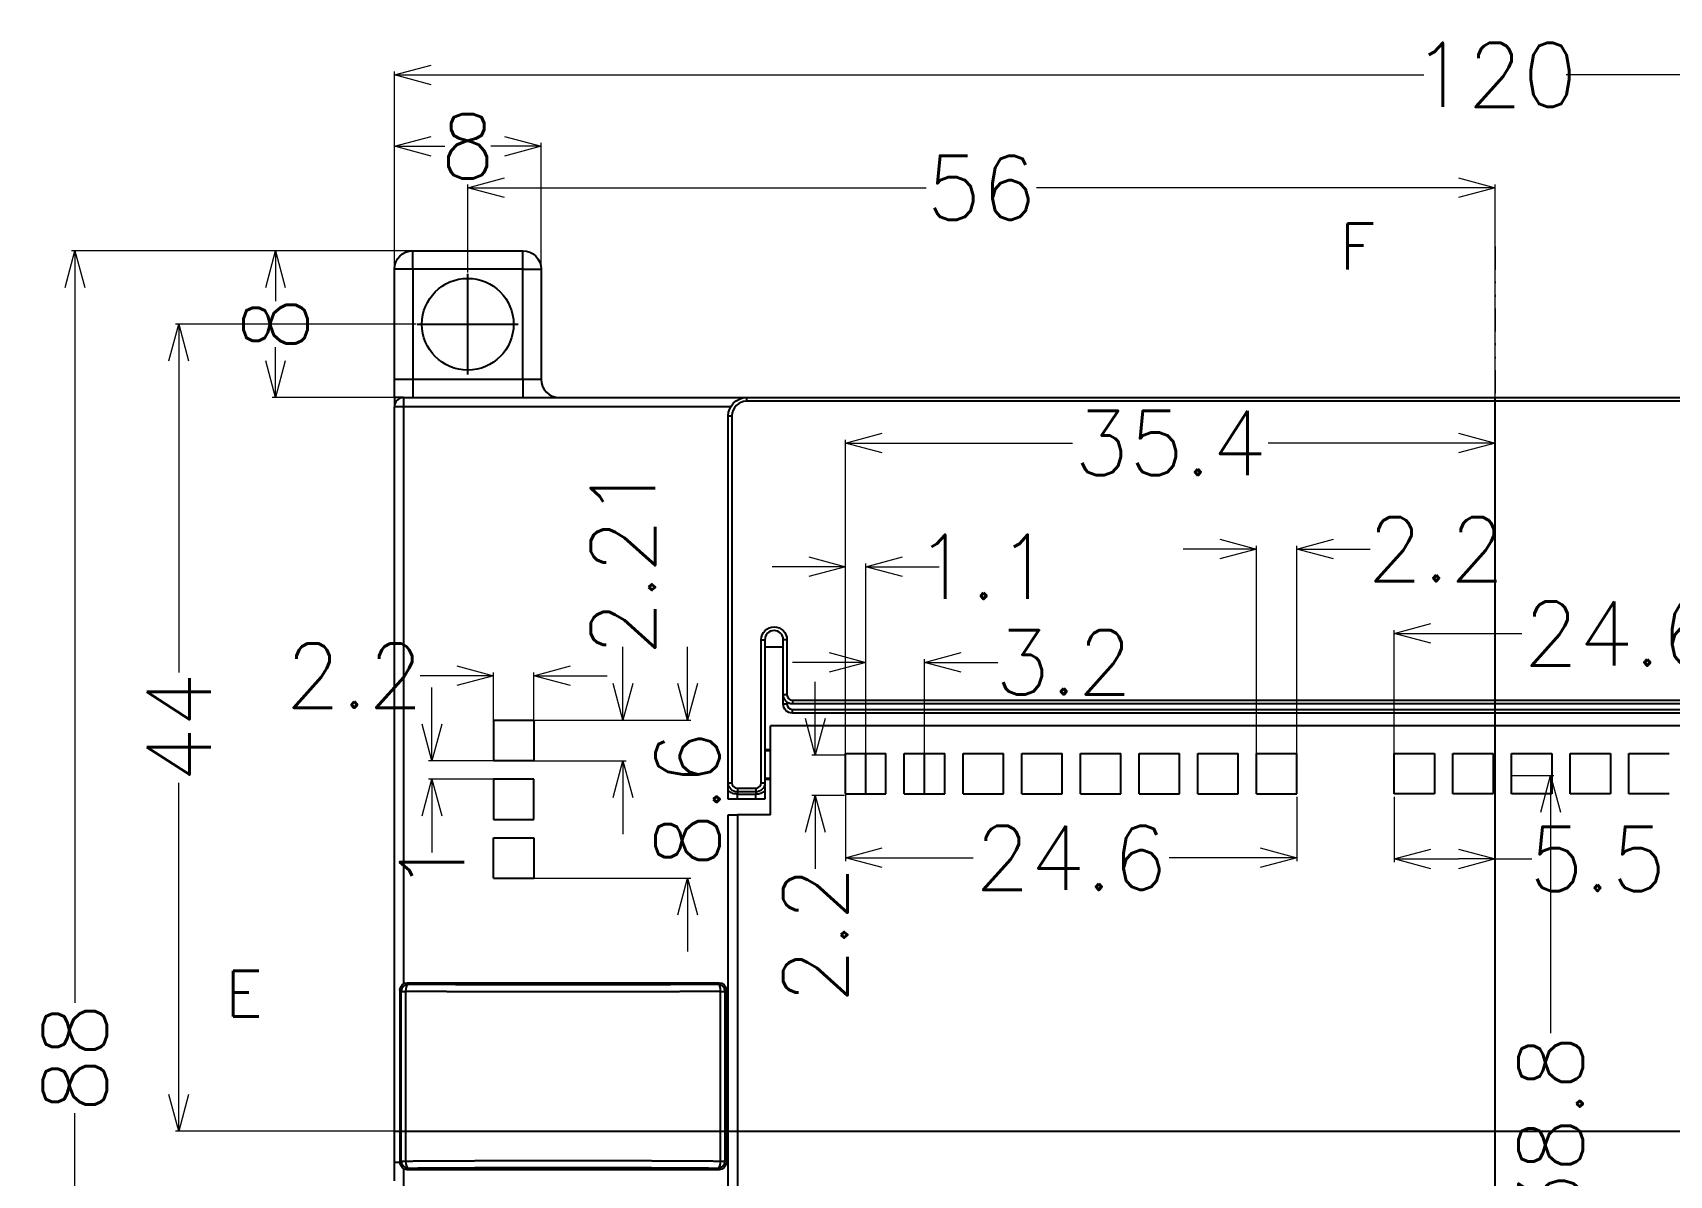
# Model space of a CAD drawing. Header units: millimetres. Extents: x 962 to 1853, y 401 to 821.
# Drawn here: x 1380.4 to 1469.6, y 641.4 to 703.7 of the extents above; entities that cross this region are included whole.
import ezdxf
from ezdxf.enums import TextEntityAlignment as Align
from ezdxf.lldxf.tags import DXFTag

# ---------------------------------------------------------------- set-up
doc = ezdxf.new("R2010")
doc.units = ezdxf.units.MM
doc.linetypes.add('DIVIDE', pattern=[31.75, 12.7, -6.35, 0, -6.35, 0, -6.35])
for name, color, linetype, true_color in [('4', 7, 'Continuous', 0xffffff), ('5', 7, 'Continuous', 0xffffff), ('8', 7, 'Continuous', 0xffffff), ('9', 7, 'Continuous', 0xffffff)]:
    doc.layers.add(name, color=color, linetype=linetype, true_color=true_color)
doc.layers.add('hatch', color=56, linetype='Continuous', lineweight=9)
doc.styles.get("Standard").update_dxf_attribs({"font": 'txt', "bigfont": 'gbcbig.shx'})
tags = doc.linetypes.add('CENTER', pattern=[2, 1.25, -0.25, 0.25, -0.25]).pattern_tags.tags
tags[10:11] = [DXFTag(74, 4), DXFTag(75, 0), DXFTag(340, '0'), DXFTag(46, 0.0), DXFTag(50, 0.0), DXFTag(44, 0.0), DXFTag(45, 0.0)]
tags[8:9] = [DXFTag(74, 4), DXFTag(75, 0), DXFTag(340, '0'), DXFTag(46, 0.0), DXFTag(50, 0.0), DXFTag(44, 0.0), DXFTag(45, 0.0)]
tags[6:7] = [DXFTag(74, 4), DXFTag(75, 0), DXFTag(340, '0'), DXFTag(46, 0.0), DXFTag(50, 0.0), DXFTag(44, 0.0), DXFTag(45, 0.0)]
tags[4:5] = [DXFTag(74, 4), DXFTag(75, 0), DXFTag(340, '0'), DXFTag(46, 0.0), DXFTag(50, 0.0), DXFTag(44, 0.0), DXFTag(45, 0.0)]
doc.dimstyles.get("Standard").update_dxf_attribs({"dimtxt": 3.5, "dimasz": 2, "dimexe": 0.18, "dimexo": 0.0625, "dimgap": 0.09, "dimtad": 0, "dimdsep": 46, "dimtxsty": 'Standard', "dimblk": 'OPEN30', "dimcen": 0.09, "dimclrd": 3, "dimclre": 3, "dimclrt": 6, "dimazin": 2, "dimtfac": 1, "dimtofl": 0, "dimtmove": 0, "dimatfit": 3, "dimldrblk": 'OPEN30', "dimfxl": 1, "dimtolj": 1, "dimtzin": 0, "dimlwd": 0, "dimlwe": 0, "dimarcsym": 0})

# ---------------------------------------------------------------- blocks, each defined once
blk = doc.blocks.new('_Open30')
at = {"color": 0, "linetype": 'ByBlock', "lineweight": -2}
for p, q in [((-1, 0.268), (0, 0)), ((0, 0), (-1, -0.268)), ((0, 0), (-1, 0))]:
    blk.add_line(p, q, dxfattribs=at)
blk = doc.blocks.new('*D86')
at = {"color": 3, "lineweight": 0}
for p, q in [((1400.136, 687.828), (1400.136, 701.541)), ((1402.136, 701.361), (1456.254, 701.361)), ((1518.136, 701.361), (1464.017, 701.361)), ((1520.136, 681.964), (1520.136, 701.541))]:
    blk.add_line(p, q, dxfattribs=at)
at = {"layer": 'Defpoints', "color": 0}
for p in [(1520.136, 701.361), (1400.136, 687.765), (1520.136, 681.901)]:
    blk.add_point(p, dxfattribs=at)
at = {"color": 3, "lineweight": 0, "xscale": 2, "yscale": 2, "zscale": 2, "rotation": 180}
blk.add_blockref('_Open30', (1400.136, 701.361), dxfattribs=at)
at = {"color": 3, "lineweight": 0, "xscale": 2, "yscale": 2, "zscale": 2}
blk.add_blockref('_Open30', (1520.136, 701.361), dxfattribs=at)
at = {"color": 6, "insert": (1460.136, 701.361), "char_height": 3.5, "attachment_point": 5}
blk.add_mtext('\\A1;120', dxfattribs=at)
blk = doc.blocks.new('*D87')
at = {"color": 3, "lineweight": 0}
for p, q in [((1400.136, 695.675), (1400.136, 697.649)), ((1408.136, 689.252), (1408.136, 697.649)), ((1402.136, 697.469), (1402.879, 697.469)), ((1406.136, 697.469), (1405.392, 697.469))]:
    blk.add_line(p, q, dxfattribs=at)
at = {"layer": 'Defpoints', "color": 0}
for p in [(1400.136, 697.469), (1400.136, 695.612), (1408.136, 689.19)]:
    blk.add_point(p, dxfattribs=at)
at = {"color": 3, "lineweight": 0, "xscale": 2, "yscale": 2, "zscale": 2, "rotation": 180}
blk.add_blockref('_Open30', (1400.136, 697.469), dxfattribs=at)
at = {"color": 3, "lineweight": 0, "xscale": 2, "yscale": 2, "zscale": 2}
blk.add_blockref('_Open30', (1408.136, 697.469), dxfattribs=at)
at = {"color": 6, "insert": (1404.136, 697.469), "char_height": 3.5, "attachment_point": 5}
blk.add_mtext('\\A1;8', dxfattribs=at)
blk = doc.blocks.new('*D88')
at = {"color": 3, "lineweight": 0}
for p, q in [((1402.302, 691.765), (1382.54, 691.765)), ((1382.72, 689.765), (1382.72, 650.772)), ((1382.72, 605.765), (1382.72, 644.759)), ((1402.302, 603.765), (1382.54, 603.765))]:
    blk.add_line(p, q, dxfattribs=at)
at = {"layer": 'Defpoints', "color": 0}
for p in [(1402.365, 691.765), (1382.72, 603.765), (1402.365, 603.765)]:
    blk.add_point(p, dxfattribs=at)
at = {"color": 3, "lineweight": 0, "xscale": 2, "yscale": 2, "zscale": 2}
for p, rotation in [((1382.72, 691.765), 90), ((1382.72, 603.765), 270)]:
    blk.add_blockref('_Open30', p, dxfattribs=dict(at, rotation=rotation))
at = {"color": 6, "insert": (1382.72, 647.765), "char_height": 3.5, "attachment_point": 5, "rotation": 90}
blk.add_mtext('\\A1;88', dxfattribs=at)
blk = doc.blocks.new('*D89')
at = {"color": 3, "lineweight": 0}
for p, q in [((1394.255, 691.765), (1393.477, 691.765)), ((1393.657, 689.765), (1393.657, 689.022)), ((1393.657, 685.765), (1393.657, 686.509)), ((1401.531, 683.765), (1393.477, 683.765))]:
    blk.add_line(p, q, dxfattribs=at)
at = {"layer": 'Defpoints', "color": 0}
for p in [(1394.318, 691.765), (1393.657, 683.765), (1401.594, 683.765)]:
    blk.add_point(p, dxfattribs=at)
at = {"color": 3, "lineweight": 0, "xscale": 2, "yscale": 2, "zscale": 2}
for p, rotation in [((1393.657, 691.765), 90), ((1393.657, 683.765), 270)]:
    blk.add_blockref('_Open30', p, dxfattribs=dict(at, rotation=rotation))
at = {"color": 6, "insert": (1393.657, 687.765), "char_height": 3.5, "attachment_point": 5, "rotation": 90}
blk.add_mtext('\\A1;8', dxfattribs=at)
blk = doc.blocks.new('*D90')
at = {"color": 3, "lineweight": 0}
for p, q in [((1404.136, 690.578), (1404.136, 695.383)), ((1406.136, 695.203), (1429.129, 695.203)), ((1458.136, 695.203), (1435.142, 695.203)), ((1460.136, 681.372), (1460.136, 695.383))]:
    blk.add_line(p, q, dxfattribs=at)
at = {"layer": 'Defpoints', "color": 0}
for p in [(1460.136, 695.203), (1404.136, 690.515), (1460.136, 681.31)]:
    blk.add_point(p, dxfattribs=at)
at = {"color": 3, "lineweight": 0, "xscale": 2, "yscale": 2, "zscale": 2, "rotation": 180}
blk.add_blockref('_Open30', (1404.136, 695.203), dxfattribs=at)
at = {"color": 3, "lineweight": 0, "xscale": 2, "yscale": 2, "zscale": 2}
blk.add_blockref('_Open30', (1460.136, 695.203), dxfattribs=at)
at = {"color": 6, "insert": (1432.136, 695.203), "char_height": 3.5, "attachment_point": 5}
blk.add_mtext('\\A1;56', dxfattribs=at)
blk = doc.blocks.new('*D91')
at = {"color": 3, "lineweight": 0}
for p, q in [((1401.323, 687.765), (1388.205, 687.765)), ((1388.385, 685.765), (1388.385, 668.772)), ((1388.385, 645.765), (1388.385, 662.759)), ((1401.934, 643.765), (1388.205, 643.765))]:
    blk.add_line(p, q, dxfattribs=at)
at = {"layer": 'Defpoints', "color": 0}
for p in [(1401.386, 687.765), (1388.385, 643.765), (1401.996, 643.765)]:
    blk.add_point(p, dxfattribs=at)
at = {"color": 3, "lineweight": 0, "xscale": 2, "yscale": 2, "zscale": 2}
for p, rotation in [((1388.385, 687.765), 90), ((1388.385, 643.765), 270)]:
    blk.add_blockref('_Open30', p, dxfattribs=dict(at, rotation=rotation))
at = {"color": 6, "insert": (1388.385, 665.765), "char_height": 3.5, "attachment_point": 5, "rotation": 90}
blk.add_mtext('\\A1;44', dxfattribs=at)
blk = doc.blocks.new('*D127')
at = {"color": 3, "lineweight": 0}
for p, q in [((1423.081, 666.265), (1423.081, 668.265)), ((1424.673, 664.265), (1422.901, 664.265)), ((1424.673, 662.065), (1422.901, 662.065)), ((1423.081, 660.065), (1423.081, 658.065))]:
    blk.add_line(p, q, dxfattribs=at)
at = {"layer": 'Defpoints', "color": 0}
for p in [(1424.735, 664.265), (1423.081, 662.065), (1424.735, 662.065)]:
    blk.add_point(p, dxfattribs=at)
at = {"color": 3, "lineweight": 0, "xscale": 2, "yscale": 2, "zscale": 2}
for p, rotation in [((1423.081, 664.265), 270), ((1423.081, 662.065), 90)]:
    blk.add_blockref('_Open30', p, dxfattribs=dict(at, rotation=rotation))
at = {"color": 6, "insert": (1423.081, 654.475), "char_height": 3.5, "attachment_point": 5, "rotation": 90}
blk.add_mtext('\\A1;2.2', dxfattribs=at)
blk = doc.blocks.new('*D128')
at = {"color": 3, "lineweight": 0}
for p, q in [((1424.735, 663.599), (1424.735, 681.467)), ((1426.735, 681.287), (1437.096, 681.287)), ((1458.136, 681.287), (1447.776, 681.287)), ((1460.136, 672.89), (1460.136, 681.467))]:
    blk.add_line(p, q, dxfattribs=at)
at = {"layer": 'Defpoints', "color": 0}
for p in [(1460.136, 681.287), (1460.136, 672.827), (1424.735, 663.537)]:
    blk.add_point(p, dxfattribs=at)
at = {"color": 3, "lineweight": 0, "xscale": 2, "yscale": 2, "zscale": 2, "rotation": 180}
blk.add_blockref('_Open30', (1424.735, 681.287), dxfattribs=at)
at = {"color": 3, "lineweight": 0, "xscale": 2, "yscale": 2, "zscale": 2}
blk.add_blockref('_Open30', (1460.136, 681.287), dxfattribs=at)
at = {"color": 6, "insert": (1442.436, 681.287), "char_height": 3.5, "attachment_point": 5}
blk.add_mtext('\\A1;35.4', dxfattribs=at)
blk = doc.blocks.new('*D130')
at = {"color": 3, "lineweight": 0}
for p, q in [((1454.635, 664.327), (1454.635, 671.086)), ((1456.635, 670.906), (1461.594, 670.906)), ((1477.234, 670.906), (1472.274, 670.906)), ((1479.234, 663.639), (1479.234, 671.086))]:
    blk.add_line(p, q, dxfattribs=at)
at = {"layer": 'Defpoints', "color": 0}
for p in [(1479.234, 670.906), (1454.635, 664.265), (1479.234, 663.577)]:
    blk.add_point(p, dxfattribs=at)
at = {"color": 3, "lineweight": 0, "xscale": 2, "yscale": 2, "zscale": 2, "rotation": 180}
blk.add_blockref('_Open30', (1454.635, 670.906), dxfattribs=at)
at = {"color": 3, "lineweight": 0, "xscale": 2, "yscale": 2, "zscale": 2}
blk.add_blockref('_Open30', (1479.234, 670.906), dxfattribs=at)
at = {"color": 6, "insert": (1466.934, 670.906), "char_height": 3.5, "attachment_point": 5}
blk.add_mtext('\\A1;24.6', dxfattribs=at)
blk = doc.blocks.new('*D131')
at = {"color": 3, "lineweight": 0}
for p, q in [((1424.735, 663.102), (1424.735, 658.496)), ((1449.335, 662.002), (1449.335, 658.496)), ((1426.735, 658.676), (1431.695, 658.676)), ((1447.335, 658.676), (1442.375, 658.676))]:
    blk.add_line(p, q, dxfattribs=at)
at = {"layer": 'Defpoints', "color": 0}
for p in [(1424.735, 663.165), (1449.335, 662.065), (1424.735, 658.676)]:
    blk.add_point(p, dxfattribs=at)
at = {"color": 3, "lineweight": 0, "xscale": 2, "yscale": 2, "zscale": 2, "rotation": 180}
blk.add_blockref('_Open30', (1424.735, 658.676), dxfattribs=at)
at = {"color": 3, "lineweight": 0, "xscale": 2, "yscale": 2, "zscale": 2}
blk.add_blockref('_Open30', (1449.335, 658.676), dxfattribs=at)
at = {"color": 6, "insert": (1437.035, 658.676), "char_height": 3.5, "attachment_point": 5}
blk.add_mtext('\\A1;24.6', dxfattribs=at)
blk = doc.blocks.new('*D133')
at = {"color": 3, "lineweight": 0}
for p, q in [((1454.635, 662.002), (1454.635, 658.434)), ((1460.136, 660.443), (1460.136, 658.434)), ((1456.635, 658.614), (1458.136, 658.614)), ((1460.136, 658.614), (1462.136, 658.614))]:
    blk.add_line(p, q, dxfattribs=at)
at = {"layer": 'Defpoints', "color": 0}
for p in [(1454.635, 662.065), (1460.136, 660.506), (1460.136, 658.614)]:
    blk.add_point(p, dxfattribs=at)
at = {"color": 3, "lineweight": 0, "xscale": 2, "yscale": 2, "zscale": 2, "rotation": 180}
blk.add_blockref('_Open30', (1454.635, 658.614), dxfattribs=at)
at = {"color": 3, "lineweight": 0, "xscale": 2, "yscale": 2, "zscale": 2}
blk.add_blockref('_Open30', (1460.136, 658.614), dxfattribs=at)
at = {"color": 6, "insert": (1465.726, 658.614), "char_height": 3.5, "attachment_point": 5}
blk.add_mtext('\\A1;5.5', dxfattribs=at)
blk = doc.blocks.new('*D134')
at = {"color": 3, "lineweight": 0}
for p, q in [((1403.541, 668.604), (1401.541, 668.604)), ((1405.541, 666.128), (1405.541, 668.784)), ((1407.741, 666.232), (1407.741, 668.784)), ((1409.741, 668.604), (1411.741, 668.604))]:
    blk.add_line(p, q, dxfattribs=at)
at = {"layer": 'Defpoints', "color": 0}
for p in [(1405.541, 668.604), (1405.541, 666.066), (1407.741, 666.17)]:
    blk.add_point(p, dxfattribs=at)
at = {"color": 3, "lineweight": 0, "xscale": 2, "yscale": 2, "zscale": 2}
blk.add_blockref('_Open30', (1405.541, 668.604), dxfattribs=at)
at = {"color": 3, "lineweight": 0, "xscale": 2, "yscale": 2, "zscale": 2, "rotation": 180}
blk.add_blockref('_Open30', (1407.741, 668.604), dxfattribs=at)
at = {"color": 6, "insert": (1397.951, 668.604), "char_height": 3.5, "attachment_point": 5}
blk.add_mtext('\\A1;2.2', dxfattribs=at)
blk = doc.blocks.new('*D135')
at = {"color": 3, "lineweight": 0}
for p, q in [((1412.595, 668.17), (1412.595, 670.17)), ((1407.358, 666.17), (1412.775, 666.17)), ((1407.358, 663.965), (1412.775, 663.965)), ((1412.595, 661.965), (1412.595, 659.965))]:
    blk.add_line(p, q, dxfattribs=at)
at = {"layer": 'Defpoints', "color": 0}
for p in [(1407.296, 666.17), (1412.595, 666.17), (1407.296, 663.965)]:
    blk.add_point(p, dxfattribs=at)
at = {"color": 3, "lineweight": 0, "xscale": 2, "yscale": 2, "zscale": 2}
for p, rotation in [((1412.595, 666.17), 270), ((1412.595, 663.965), 90)]:
    blk.add_blockref('_Open30', p, dxfattribs=dict(at, rotation=rotation))
at = {"color": 6, "insert": (1412.595, 674.927), "char_height": 3.5, "attachment_point": 5, "rotation": 90}
blk.add_mtext('\\A1;2.21', dxfattribs=at)
blk = doc.blocks.new('*D136')
at = {"color": 3, "lineweight": 0}
for p, q in [((1416.119, 668.17), (1416.119, 670.17)), ((1411.147, 666.17), (1416.299, 666.17)), ((1407.703, 657.56), (1416.299, 657.56)), ((1416.119, 655.56), (1416.119, 653.56))]:
    blk.add_line(p, q, dxfattribs=at)
at = {"layer": 'Defpoints', "color": 0}
for p in [(1411.085, 666.17), (1407.641, 657.56), (1416.119, 657.56)]:
    blk.add_point(p, dxfattribs=at)
at = {"color": 3, "lineweight": 0, "xscale": 2, "yscale": 2, "zscale": 2}
for p, rotation in [((1416.119, 666.17), 270), ((1416.119, 657.56), 90)]:
    blk.add_blockref('_Open30', p, dxfattribs=dict(at, rotation=rotation))
at = {"color": 6, "insert": (1416.119, 661.865), "char_height": 3.5, "attachment_point": 5, "rotation": 90}
blk.add_mtext('\\A1;8.6', dxfattribs=at)
blk = doc.blocks.new('*D137')
at = {"color": 3, "lineweight": 0}
for p, q in [((1402.186, 665.965), (1402.186, 667.965)), ((1406.023, 663.965), (1402.006, 663.965)), ((1406.023, 662.965), (1402.006, 662.965)), ((1402.186, 660.965), (1402.186, 658.965))]:
    blk.add_line(p, q, dxfattribs=at)
at = {"layer": 'Defpoints', "color": 0}
for p in [(1406.086, 663.965), (1402.186, 662.965), (1406.086, 662.965)]:
    blk.add_point(p, dxfattribs=at)
at = {"color": 3, "lineweight": 0, "xscale": 2, "yscale": 2, "zscale": 2}
for p, rotation in [((1402.186, 663.965), 270), ((1402.186, 662.965), 90)]:
    blk.add_blockref('_Open30', p, dxfattribs=dict(at, rotation=rotation))
at = {"color": 6, "insert": (1402.186, 658.291), "char_height": 3.5, "attachment_point": 5, "rotation": 90}
blk.add_mtext('\\A1;1', dxfattribs=at)
blk = doc.blocks.new('*D157')
at = {"color": 3, "lineweight": 0}
for p, q in [((1423.835, 669.33), (1421.835, 669.33)), ((1425.835, 663.675), (1425.835, 669.51)), ((1429.035, 663.675), (1429.035, 669.51)), ((1431.035, 669.33), (1433.035, 669.33))]:
    blk.add_line(p, q, dxfattribs=at)
at = {"layer": 'Defpoints', "color": 0}
for p in [(1429.035, 669.33), (1425.835, 663.612), (1429.035, 663.612)]:
    blk.add_point(p, dxfattribs=at)
at = {"color": 3, "lineweight": 0, "xscale": 2, "yscale": 2, "zscale": 2}
blk.add_blockref('_Open30', (1425.835, 669.33), dxfattribs=at)
at = {"color": 3, "lineweight": 0, "xscale": 2, "yscale": 2, "zscale": 2, "rotation": 180}
blk.add_blockref('_Open30', (1429.035, 669.33), dxfattribs=at)
at = {"color": 6, "insert": (1436.625, 669.33), "char_height": 3.5, "attachment_point": 5}
blk.add_mtext('\\A1;3.2', dxfattribs=at)
blk = doc.blocks.new('*D158')
at = {"color": 3, "lineweight": 0}
for p, q in [((1422.735, 674.539), (1420.735, 674.539)), ((1424.735, 667.997), (1424.735, 674.719)), ((1425.835, 668.35), (1425.835, 674.719)), ((1427.835, 674.539), (1429.835, 674.539))]:
    blk.add_line(p, q, dxfattribs=at)
at = {"layer": 'Defpoints', "color": 0}
for p in [(1424.735, 674.539), (1425.835, 668.288), (1424.735, 667.935)]:
    blk.add_point(p, dxfattribs=at)
at = {"color": 3, "lineweight": 0, "xscale": 2, "yscale": 2, "zscale": 2}
blk.add_blockref('_Open30', (1424.735, 674.539), dxfattribs=at)
at = {"color": 3, "lineweight": 0, "xscale": 2, "yscale": 2, "zscale": 2, "rotation": 180}
blk.add_blockref('_Open30', (1425.835, 674.539), dxfattribs=at)
at = {"color": 6, "insert": (1432.259, 674.539), "char_height": 3.5, "attachment_point": 5}
blk.add_mtext('\\A1;1.1', dxfattribs=at)
blk = doc.blocks.new('*D159')
at = {"color": 3, "lineweight": 0}
for p, q in [((1445.135, 675.504), (1443.135, 675.504)), ((1447.135, 664.327), (1447.135, 675.684)), ((1449.335, 664.327), (1449.335, 675.684)), ((1451.335, 675.504), (1453.335, 675.504))]:
    blk.add_line(p, q, dxfattribs=at)
at = {"layer": 'Defpoints', "color": 0}
for p in [(1449.335, 675.504), (1447.135, 664.265), (1449.335, 664.265)]:
    blk.add_point(p, dxfattribs=at)
at = {"color": 3, "lineweight": 0, "xscale": 2, "yscale": 2, "zscale": 2}
blk.add_blockref('_Open30', (1447.135, 675.504), dxfattribs=at)
at = {"color": 3, "lineweight": 0, "xscale": 2, "yscale": 2, "zscale": 2, "rotation": 180}
blk.add_blockref('_Open30', (1449.335, 675.504), dxfattribs=at)
at = {"color": 6, "insert": (1456.925, 675.504), "char_height": 3.5, "attachment_point": 5}
blk.add_mtext('\\A1;2.2', dxfattribs=at)
blk = doc.blocks.new('*D160')
at = {"color": 3, "lineweight": 0}
for p, q in [((1461.097, 663.165), (1463.347, 663.165)), ((1463.167, 661.165), (1463.167, 649.105)), ((1463.167, 626.366), (1463.167, 638.425)), ((1464.172, 624.366), (1462.987, 624.366))]:
    blk.add_line(p, q, dxfattribs=at)
at = {"layer": 'Defpoints', "color": 0}
for p in [(1461.034, 663.165), (1463.167, 624.366), (1464.234, 624.366)]:
    blk.add_point(p, dxfattribs=at)
at = {"color": 3, "lineweight": 0, "xscale": 2, "yscale": 2, "zscale": 2}
for p, rotation in [((1463.167, 663.165), 90), ((1463.167, 624.366), 270)]:
    blk.add_blockref('_Open30', p, dxfattribs=dict(at, rotation=rotation))
at = {"color": 6, "insert": (1463.167, 643.765), "char_height": 3.5, "attachment_point": 5, "rotation": 90}
blk.add_mtext('\\A1;38.8', dxfattribs=at)

msp = doc.modelspace()

# ---------------------------------------------------------------- linework, layer by layer
at = {"layer": '4', "color": 251}
for p, q in [((1400.511, 651.39), (1400.436, 651.465)), ((1400.436, 651.465), (1400.436, 642.065)), ((1400.511, 642.141), (1400.511, 651.39)), ((1400.511, 651.39), (1400.749, 651.39)), ((1400.749, 651.39), (1400.749, 642.141)), ((1400.836, 651.865), (1417.836, 651.865)), ((1400.836, 651.865), (1400.911, 651.79)), ((1417.76, 651.79), (1417.836, 651.865)), ((1417.923, 642.141), (1417.923, 651.39)), ((1417.923, 651.39), (1418.16, 651.39)), ((1418.236, 651.465), (1418.16, 651.39)), ((1418.16, 651.39), (1418.16, 642.141)), ((1418.236, 651.465), (1418.236, 644.865)), ((1418.236, 644.865), (1418.236, 642.065)), ((1400.436, 642.065), (1400.511, 642.141)), ((1400.511, 642.141), (1400.749, 642.141)), ((1400.911, 641.741), (1400.836, 641.665)), ((1417.836, 641.665), (1400.836, 641.665)), ((1417.836, 641.665), (1417.76, 641.741)), ((1417.923, 642.141), (1418.16, 642.141)), ((1418.16, 642.141), (1418.236, 642.065))]:
    msp.add_line(p, q, dxfattribs=at)
at = {"layer": '4', "color": 251, "extrusion": (0, 0, -1)}
for centre, major_axis, start_param, end_param in [((1400.836, 651.465), (-0.283, 0.283), 5.497939, 7.068431), ((1417.836, 651.465), (-0.283, -0.283), 2.356347, 3.9268), ((1400.836, 642.065), (0.283, 0.283), 2.356347, 3.926839), ((1417.836, 642.065), (0.283, -0.283), 5.497939, 7.068431)]:
    msp.add_ellipse(centre, major_axis=major_axis, ratio=0.999695, start_param=start_param, end_param=end_param, dxfattribs=at)
at = {"layer": '4', "color": 251}
for centre, major_axis, ratio, start_param, end_param in [((1400.911, 651.39), (-0.283, -0.283), 0.999695, 3.927143, 5.497635), ((1400.911, 651.39), (0.003, 0.4), 0.405997, 0.019098, 1.573945), ((1409.336, 652.121), (20.75, 0), 0.017455, 4.294309, 5.130469), ((1417.76, 651.39), (-0.003, 0.4), 0.405997, 4.709241, 6.264087), ((1417.76, 651.39), (-0.283, 0.283), 0.999695, 3.927143, 5.497635), ((1400.911, 642.141), (0.283, -0.283), 0.999695, 3.927143, 5.497635), ((1400.911, 642.141), (-0.003, 0.4), 0.405997, 1.567648, 3.122494), ((1409.336, 641.41), (20.75, 0), 0.017455, 1.152716, 1.988877), ((1417.76, 642.141), (0.003, 0.4), 0.405997, 3.160691, 4.715537), ((1417.76, 642.141), (0.283, 0.283), 0.999695, 3.927143, 5.497635)]:
    msp.add_ellipse(centre, major_axis=major_axis, ratio=ratio, start_param=start_param, end_param=end_param, dxfattribs=at)
for points in [[(1417.923, 651.39), (1417.851, 651.389), (1417.707, 651.388), (1417.49, 651.387), (1417.272, 651.385), (1417.053, 651.384), (1416.833, 651.382), (1416.612, 651.381), (1416.39, 651.38), (1416.167, 651.378), (1415.944, 651.377), (1415.719, 651.376), (1415.494, 651.375), (1415.268, 651.373), (1415.041, 651.372), (1414.814, 651.371), (1414.586, 651.37), (1414.357, 651.369), (1414.128, 651.368), (1413.898, 651.368), (1413.667, 651.367), (1413.436, 651.366), (1413.205, 651.365), (1412.973, 651.365), (1412.74, 651.364), (1412.507, 651.363), (1412.274, 651.363), (1412.04, 651.362), (1411.806, 651.362), (1411.572, 651.361), (1411.337, 651.361), (1411.102, 651.361), (1410.867, 651.36), (1410.632, 651.36), (1410.396, 651.36), (1410.161, 651.36), (1409.925, 651.359), (1409.689, 651.359), (1409.454, 651.359), (1409.218, 651.359), (1408.982, 651.359), (1408.746, 651.359), (1408.511, 651.36), (1408.275, 651.36), (1408.04, 651.36), (1407.804, 651.36), (1407.569, 651.361), (1407.334, 651.361), (1407.1, 651.361), (1406.865, 651.362), (1406.631, 651.362), (1406.398, 651.363), (1406.164, 651.363), (1405.931, 651.364), (1405.699, 651.365), (1405.467, 651.365), (1405.235, 651.366), (1405.004, 651.367), (1404.774, 651.368), (1404.544, 651.368), (1404.314, 651.369), (1404.086, 651.37), (1403.858, 651.371), (1403.63, 651.372), (1403.403, 651.373), (1403.177, 651.375), (1402.952, 651.376), (1402.728, 651.377), (1402.504, 651.378), (1402.282, 651.38), (1402.06, 651.381), (1401.839, 651.382), (1401.619, 651.384), (1401.4, 651.385), (1401.182, 651.387), (1400.964, 651.388), (1400.821, 651.389), (1400.749, 651.39)], [(1400.749, 642.141), (1400.821, 642.141), (1400.964, 642.142), (1401.182, 642.144), (1401.4, 642.145), (1401.619, 642.147), (1401.839, 642.148), (1402.06, 642.15), (1402.282, 642.151), (1402.504, 642.152), (1402.728, 642.154), (1402.952, 642.155), (1403.177, 642.156), (1403.403, 642.157), (1403.63, 642.158), (1403.858, 642.159), (1404.086, 642.16), (1404.314, 642.161), (1404.544, 642.162), (1404.774, 642.163), (1405.004, 642.164), (1405.235, 642.165), (1405.467, 642.166), (1405.699, 642.166), (1405.931, 642.167), (1406.164, 642.168), (1406.398, 642.168), (1406.631, 642.169), (1406.865, 642.169), (1407.1, 642.17), (1407.334, 642.17), (1407.569, 642.17), (1407.804, 642.171), (1408.04, 642.171), (1408.275, 642.171), (1408.511, 642.171), (1408.746, 642.171), (1408.982, 642.171), (1409.218, 642.171), (1409.454, 642.171), (1409.689, 642.171), (1409.925, 642.171), (1410.161, 642.171), (1410.396, 642.171), (1410.632, 642.171), (1410.867, 642.171), (1411.102, 642.17), (1411.337, 642.17), (1411.572, 642.17), (1411.806, 642.169), (1412.04, 642.169), (1412.274, 642.168), (1412.507, 642.168), (1412.74, 642.167), (1412.973, 642.166), (1413.205, 642.166), (1413.436, 642.165), (1413.667, 642.164), (1413.898, 642.163), (1414.128, 642.162), (1414.357, 642.161), (1414.586, 642.16), (1414.814, 642.159), (1415.041, 642.158), (1415.268, 642.157), (1415.494, 642.156), (1415.719, 642.155), (1415.944, 642.154), (1416.167, 642.152), (1416.39, 642.151), (1416.612, 642.15), (1416.833, 642.148), (1417.053, 642.147), (1417.272, 642.145), (1417.49, 642.144), (1417.707, 642.142), (1417.851, 642.141), (1417.923, 642.141)]]:
    msp.add_open_spline(points, degree=3, knots=[0, 0, 0, 0, 0.013334, 0.026667, 0.040001, 0.053334, 0.066668, 0.080001, 0.093334, 0.106668, 0.120001, 0.133335, 0.146668, 0.160001, 0.173335, 0.186668, 0.200002, 0.213335, 0.226668, 0.240002, 0.253335, 0.266668, 0.280001, 0.293335, 0.306668, 0.320001, 0.333335, 0.346668, 0.360001, 0.373334, 0.386668, 0.400001, 0.413334, 0.426667, 0.44, 0.453334, 0.466667, 0.48, 0.493333, 0.506667, 0.52, 0.533333, 0.546666, 0.56, 0.573333, 0.586666, 0.599999, 0.613332, 0.626666, 0.639999, 0.653332, 0.666665, 0.679999, 0.693332, 0.706665, 0.719999, 0.733332, 0.746665, 0.759998, 0.773332, 0.786665, 0.799998, 0.813332, 0.826665, 0.839999, 0.853332, 0.866665, 0.879999, 0.893332, 0.906666, 0.919999, 0.933332, 0.946666, 0.959999, 0.973333, 0.986666, 1, 1, 1, 1], dxfattribs=at)
at = {"layer": '5', "color": 23}
for p, q in [((1419.336, 683.765), (1419.336, 683.565)), ((1419.336, 683.765), (1519.136, 683.765)), ((1519.136, 683.565), (1419.336, 683.565)), ((1418.336, 682.765), (1418.536, 682.765)), ((1418.336, 662.765), (1418.336, 682.765)), ((1418.536, 682.765), (1418.536, 662.765)), ((1420.136, 670.565), (1420.336, 670.565)), ((1420.136, 662.765), (1420.136, 670.565)), ((1420.336, 670.565), (1420.336, 662.765)), ((1421.536, 670.565), (1421.336, 670.565)), ((1421.336, 667.565), (1421.336, 670.565)), ((1421.536, 670.565), (1421.536, 667.565)), ((1421.536, 667.565), (1421.336, 667.565)), ((1421.336, 667.065), (1421.336, 667.565)), ((1421.336, 667.065), (1421.536, 667.065)), ((1421.536, 667.165), (1421.536, 667.065)), ((1421.836, 667.265), (1516.636, 667.265)), ((1421.836, 667.265), (1421.836, 667.065)), ((1516.636, 667.065), (1421.836, 667.065)), ((1421.836, 666.765), (1516.636, 666.765)), ((1421.836, 666.565), (1421.836, 666.765)), ((1516.636, 666.565), (1421.836, 666.565)), ((1420.636, 664.489), (1420.336, 664.515)), ((1420.336, 663.015), (1420.636, 663.042)), ((1418.336, 662.765), (1418.536, 662.765)), ((1418.836, 662.465), (1419.836, 662.465)), ((1418.836, 662.465), (1418.836, 662.265)), ((1419.836, 662.265), (1418.836, 662.265)), ((1418.836, 662.265), (1418.836, 662.151)), ((1418.836, 662.151), (1419.836, 662.151)), ((1418.836, 661.865), (1418.836, 662.151)), ((1419.836, 662.465), (1419.836, 662.265)), ((1419.836, 662.265), (1419.836, 662.151)), ((1419.836, 661.865), (1419.836, 662.151)), ((1420.136, 662.765), (1420.336, 662.765)), ((1419.836, 661.865), (1418.836, 661.865))]:
    msp.add_line(p, q, dxfattribs=at)
at = {"layer": '5', "color": 23, "extrusion": (0, 0, -1)}
for centre, radius, start, end in [((-1419.336, 682.765), 1, 0, 90), ((-1420.836, 670.565), 0.7, 0, 180), ((-1421.836, 667.565), 0.5, 270, 0), ((-1421.836, 667.065), 0.5, 270, 0), ((-1418.836, 662.765), 0.5, 270, 0), ((-1419.836, 662.765), 0.5, 180, 270)]:
    msp.add_arc(centre, radius, start, end, dxfattribs=at)
at = {"layer": '5', "color": 23}
for centre, radius, start, end in [((1419.336, 682.765), 0.8, 90, 180), ((1420.836, 670.565), 0.5, 0, 180), ((1421.836, 667.565), 0.3, 180, 270), ((1421.836, 667.065), 0.3, 180, 270), ((1418.836, 662.765), 0.3, 180, 270), ((1419.836, 662.765), 0.3, 270, 0)]:
    msp.add_arc(centre, radius, start, end, dxfattribs=at)
for points, degree, knots in [([(1418.336, 662.317), (1418.336, 662.378), (1418.336, 662.438), (1418.336, 662.494), (1418.336, 662.588), (1418.336, 662.675), (1418.336, 662.757), (1418.336, 662.761), (1418.336, 662.766), (1418.336, 662.77)], 3, [0, 0, 0, 0, 0.370882, 0.370882, 0.370882, 0.99092, 0.99092, 0.99092, 1, 1, 1, 1]), ([(1418.336, 662.317), (1418.405, 662.276), (1418.558, 662.183), (1418.737, 662.163), (1418.836, 662.151)], 3, [0, 0, 0, 0, 0.450025, 1, 1, 1, 1]), ([(1418.336, 661.865), (1418.336, 661.875), (1418.336, 661.894), (1418.336, 661.912), (1418.336, 661.94), (1418.336, 661.975), (1418.336, 662.01), (1418.336, 662.053), (1418.336, 662.101), (1418.336, 662.149), (1418.336, 662.202), (1418.336, 662.257), (1418.336, 662.277), (1418.336, 662.297), (1418.336, 662.317)], 3, [0, 0, 0, 0, 0.229099, 0.229099, 0.458194, 0.458194, 0.458194, 0.687479, 0.687479, 0.687479, 0.917911, 0.917911, 0.917911, 1, 1, 1, 1]), ([(1419.836, 662.151), (1419.85, 662.151), (1419.878, 662.152), (1419.92, 662.156), (1419.96, 662.161), (1419.999, 662.169), (1420.036, 662.178), (1420.072, 662.189), (1420.106, 662.2), (1420.139, 662.213), (1420.171, 662.227), (1420.201, 662.241), (1420.23, 662.256), (1420.258, 662.271), (1420.285, 662.286), (1420.311, 662.302), (1420.327, 662.312), (1420.336, 662.317)], 3, [0, 0, 0, 0, 0.080187, 0.158187, 0.234068, 0.307897, 0.379736, 0.449643, 0.517674, 0.583881, 0.648313, 0.711017, 0.772035, 0.831407, 0.889169, 0.945357, 1, 1, 1, 1]), ([(1420.336, 662.77), (1420.336, 662.766), (1420.336, 662.761), (1420.336, 662.757), (1420.336, 662.648), (1420.336, 662.532), (1420.336, 662.402), (1420.336, 662.374), (1420.336, 662.346), (1420.336, 662.317)], 3, [0, 0, 0, 0, 0.0091, 0.0091, 0.0091, 0.827124, 0.827124, 0.827124, 1, 1, 1, 1]), ([(1420.336, 662.317), (1420.336, 662.257), (1420.336, 662.196), (1420.336, 662.142), (1420.336, 662.092), (1420.336, 662.045), (1420.336, 662.006), (1420.336, 661.966), (1420.336, 661.934), (1420.336, 661.91), (1420.336, 661.887), (1420.336, 661.873), (1420.336, 661.869), (1420.336, 661.864)], 3, [0, 0, 0, 0, 0.249464, 0.249464, 0.249464, 0.480069, 0.480069, 0.480069, 0.710611, 0.710611, 0.710611, 0.940139, 1, 1, 1, 1]), ([(1418.836, 661.865), (1418.777, 661.865), (1418.71, 661.865), (1418.667, 661.865), (1418.585, 661.865), (1418.554, 661.865), (1418.523, 661.865), (1418.493, 661.865), (1418.461, 661.865), (1418.393, 661.865), (1418.336, 661.865)], 2, [0, 0, 0, 0.25, 0.25, 0.5, 0.5, 0.625, 0.625, 0.75, 0.75, 1, 1, 1]), ([(1420.336, 661.865), (1420.278, 661.865), (1420.21, 661.865), (1420.183, 661.865), (1420.148, 661.865), (1420.137, 661.865), (1420.086, 661.865), (1420.008, 661.865), (1419.961, 661.865), (1419.895, 661.865), (1419.836, 661.865)], 2, [0, 0, 0, 0.25, 0.25, 0.375, 0.375, 0.5, 0.5, 0.75, 0.75, 1, 1, 1])]:
    msp.add_open_spline(points, degree=degree, knots=knots, dxfattribs=at)
at = {"layer": '8', "color": 163}
for p, q in [((1400.636, 683.765), (1400.636, 683.265)), ((1400.636, 683.765), (1419.336, 683.765)), ((1400.136, 642.065), (1400.136, 683.265)), ((1400.636, 683.265), (1400.136, 683.265)), ((1400.636, 683.265), (1400.636, 651.812)), ((1418.469, 683.265), (1400.636, 683.265)), ((1421.337, 670.165), (1420.336, 670.165)), ((1405.631, 666.171), (1407.641, 666.171)), ((1420.636, 661.015), (1420.636, 665.865)), ((1517.836, 665.865), (1420.636, 665.865)), ((1420.636, 664.565), (1420.336, 664.565)), ((1420.336, 662.965), (1420.636, 662.965)), ((1420.636, 662.765), (1420.636, 663.046)), ((1418.336, 626.515), (1418.336, 661.015)), ((1418.336, 661.015), (1418.836, 661.015)), ((1418.836, 661.015), (1418.836, 626.515)), ((1420.636, 661.015), (1418.836, 661.015)), ((1405.631, 657.56), (1407.641, 657.56)), ((1418.223, 651.565), (1418.336, 651.565)), ((1418.236, 644.765), (1418.336, 644.765)), ((1400.436, 642.065), (1400.136, 642.065)), ((1400.136, 641.065), (1400.136, 642.065)), ((1400.636, 641.719), (1400.636, 640.565)), ((1418.236, 642.065), (1418.336, 642.065))]:
    msp.add_line(p, q, dxfattribs=at)
at = {"layer": '8', "color": 1, "linetype": 'CENTER', "ltscale": 8.128}
for p, q in [((1460.136, 603.765), (1460.136, 683.765)), ((1400.136, 643.765), (1520.136, 643.765))]:
    msp.add_line(p, q, dxfattribs=at)
at = {"layer": '8', "color": 151}
for p, q in [((1405.541, 666.17), (1407.741, 666.17)), ((1405.541, 666.17), (1405.541, 663.965)), ((1407.741, 666.17), (1407.741, 663.965)), ((1407.741, 663.965), (1405.541, 663.965)), ((1424.735, 662.165), (1424.735, 664.365)), ((1424.735, 664.365), (1426.935, 664.365)), ((1426.935, 662.165), (1426.935, 664.365)), ((1427.935, 664.365), (1430.135, 664.365)), ((1427.935, 662.165), (1427.935, 664.365)), ((1430.135, 662.165), (1430.135, 664.365)), ((1431.135, 664.365), (1433.335, 664.365)), ((1431.135, 662.165), (1431.135, 664.365)), ((1433.335, 662.165), (1433.335, 664.365)), ((1434.335, 664.365), (1436.535, 664.365)), ((1434.335, 662.165), (1434.335, 664.365)), ((1436.535, 662.165), (1436.535, 664.365)), ((1437.535, 664.365), (1439.735, 664.365)), ((1437.535, 662.165), (1437.535, 664.365)), ((1439.735, 662.165), (1439.735, 664.365)), ((1440.735, 664.365), (1442.935, 664.365)), ((1440.735, 662.165), (1440.735, 664.365)), ((1442.935, 662.165), (1442.935, 664.365)), ((1443.935, 664.365), (1446.135, 664.365)), ((1443.935, 662.165), (1443.935, 664.365)), ((1446.135, 662.165), (1446.135, 664.365)), ((1447.135, 664.365), (1449.335, 664.365)), ((1447.135, 662.165), (1447.135, 664.365)), ((1449.335, 662.165), (1449.335, 664.365)), ((1454.635, 664.365), (1456.835, 664.365)), ((1454.635, 662.165), (1454.635, 664.365)), ((1456.835, 664.365), (1456.835, 662.165)), ((1457.835, 664.365), (1460.034, 664.365)), ((1457.835, 662.165), (1457.835, 664.365)), ((1460.034, 664.365), (1460.034, 662.165)), ((1461.034, 664.365), (1463.234, 664.365)), ((1461.034, 662.165), (1461.034, 664.365)), ((1463.234, 664.365), (1463.234, 662.165)), ((1464.234, 664.365), (1466.434, 664.365)), ((1464.234, 662.165), (1464.234, 664.365)), ((1466.434, 664.365), (1466.434, 662.165)), ((1467.434, 664.365), (1469.634, 664.365)), ((1467.434, 662.165), (1467.434, 664.365)), ((1407.741, 662.965), (1405.541, 662.965)), ((1405.541, 662.965), (1405.541, 660.765)), ((1407.741, 660.765), (1407.741, 662.965)), ((1424.735, 662.165), (1426.935, 662.165)), ((1427.935, 662.165), (1430.135, 662.165)), ((1431.135, 662.165), (1433.335, 662.165)), ((1434.335, 662.165), (1436.535, 662.165)), ((1437.535, 662.165), (1439.735, 662.165)), ((1440.735, 662.165), (1442.935, 662.165)), ((1443.935, 662.165), (1446.135, 662.165)), ((1447.135, 662.165), (1449.335, 662.165)), ((1456.835, 662.165), (1454.635, 662.165)), ((1460.034, 662.165), (1457.835, 662.165)), ((1463.234, 662.165), (1461.034, 662.165)), ((1466.434, 662.165), (1464.234, 662.165)), ((1469.634, 662.165), (1467.434, 662.165)), ((1405.541, 660.765), (1407.741, 660.765)), ((1405.541, 659.765), (1407.741, 659.765)), ((1405.541, 657.56), (1405.541, 659.765)), ((1407.741, 659.765), (1407.741, 657.56)), ((1405.541, 657.56), (1407.741, 657.56))]:
    msp.add_line(p, q, dxfattribs=at)
at = {"layer": '8', "color": 1, "linetype": 'CENTER', "ltscale": 0.447029}
for p, q in [((1425.835, 662.165), (1425.835, 664.365)), ((1429.035, 662.165), (1429.035, 664.365))]:
    msp.add_line(p, q, dxfattribs=at)
at = {"layer": '8', "color": 163}
msp.add_arc((1400.636, 683.265), 0.5, 90, 180, dxfattribs=at)
at = {"layer": '9', "color": 132}
for p, q in [((1401.136, 690.765), (1401.136, 691.765)), ((1401.136, 691.765), (1407.136, 691.765)), ((1407.136, 690.765), (1407.136, 691.765)), ((1401.136, 690.765), (1400.136, 690.765)), ((1400.136, 684.765), (1400.136, 690.765)), ((1407.136, 690.765), (1401.136, 690.765)), ((1401.136, 690.765), (1401.136, 684.765)), ((1407.136, 690.765), (1408.136, 690.765)), ((1407.136, 684.765), (1407.136, 690.765)), ((1408.136, 690.765), (1408.136, 684.765)), ((1400.136, 684.765), (1401.136, 684.765)), ((1401.136, 684.765), (1407.136, 684.765)), ((1401.136, 684.765), (1401.136, 683.765)), ((1407.136, 684.765), (1407.136, 683.765)), ((1407.136, 684.765), (1408.136, 684.765)), ((1400.636, 683.765), (1400.136, 683.765)), ((1400.136, 683.765), (1400.136, 683.265))]:
    msp.add_line(p, q, dxfattribs=at)
at = {"layer": '9', "color": 1, "linetype": 'CENTER', "ltscale": 2.54}
for p, q in [((1404.136, 685.015), (1404.136, 690.515)), ((1401.386, 687.765), (1406.886, 687.765))]:
    msp.add_line(p, q, dxfattribs=at)
at = {"layer": '9', "color": 132}
msp.add_circle((1404.136, 687.765), 2.5, dxfattribs=at)
at = {"layer": '9', "color": 132, "extrusion": (0, 0, -1)}
for centre, start, end in [((-1401.136, 690.765), 0, 90), ((-1407.136, 690.765), 90, 180)]:
    msp.add_arc(centre, 1, start, end, dxfattribs=at)
at = {"layer": '9', "color": 132}
msp.add_arc((1409.136, 684.765), 1, 180, 270, dxfattribs=at)
msp.add_open_spline([(1400.136, 683.763), (1400.136, 683.768), (1400.136, 683.798), (1400.136, 683.855), (1400.136, 683.932), (1400.136, 684.053), (1400.136, 684.194), (1400.136, 684.364), (1400.136, 684.563), (1400.136, 684.756), (1400.136, 684.761), (1400.136, 684.765), (1400.136, 684.77)], degree=3, knots=[0, 0, 0, 0, 0.248071, 0.248071, 0.248071, 0.588009, 0.588009, 0.588009, 0.996911, 0.996911, 0.996911, 1, 1, 1, 1], dxfattribs=at)
at = {"layer": 'hatch', "color": 2, "linetype": 'DIVIDE', "ltscale": 0.1}
msp.add_line((1460.136, 692.005), (1460.136, 589.706), dxfattribs=at)
at = {"layer": 'hatch', "color": 2}
for points in [[(1460.136, 692.005, 0, 0, 0), (1457.636, 692.005, 0.75, 0, 0), (1455.136, 692.005, 0, 0, 0)], [(1391.937, 643.765, 0, 0, 0), (1391.937, 646.265, 0.75, 0, 0), (1391.937, 648.765, 0, 0, 0)]]:
    msp.add_lwpolyline(points, format="xyseb", dxfattribs=at)

# ---------------------------------------------------------------- texts
at = {"layer": 'hatch', "color": 6}
for s, p in [('F', (1452.636, 692.005)), ('E', (1391.937, 651.265))]:
    msp.add_text(s, height=2.5, dxfattribs=at).set_placement(p, align=Align.MIDDLE)

# ---------------------------------------------------------------- dimensions: what is measured, and where the dimension line sits
for base, p1, p2, picture, middle in [((1520.136, 701.361), (1400.136, 687.765), (1520.136, 681.901), '*D86', (1460.136, 701.361)), ((1400.136, 697.469), (1408.136, 689.19), (1400.136, 695.612), '*D87', (1404.136, 697.469)), ((1460.136, 695.203), (1404.136, 690.515), (1460.136, 681.31), '*D90', (1432.136, 695.203)), ((1460.136, 681.287), (1424.735, 663.537), (1460.136, 672.827), '*D128', (1442.436, 681.287)), ((1449.335, 675.504), (1447.135, 664.265), (1449.335, 664.265), '*D159', (1456.925, 675.504)), ((1479.234, 670.906), (1454.635, 664.265), (1479.234, 663.577), '*D130', (1466.934, 670.906)), ((1405.541, 668.604), (1407.741, 666.17), (1405.541, 666.066), '*D134', (1397.951, 668.604)), ((1429.035, 669.33), (1425.835, 663.612), (1429.035, 663.612), '*D157', (1436.625, 669.33)), ((1424.735, 658.676), (1449.335, 662.065), (1424.735, 663.165), '*D131', (1437.035, 658.676)), ((1460.136, 658.614), (1454.635, 662.065), (1460.136, 660.506), '*D133', (1465.726, 658.614))]:
    dim = msp.add_linear_dim(base=base, p1=p1, p2=p2, dimstyle='Standard')
    dim.commit()
    dim.dimension.update_dxf_attribs({"geometry": picture, "text_midpoint": middle})
for base, p1, p2, picture, middle in [((1382.72, 603.765), (1402.365, 691.765), (1402.365, 603.765), '*D88', (1382.72, 647.765)), ((1388.385, 643.765), (1401.386, 687.765), (1401.996, 643.765), '*D91', (1388.385, 665.765))]:
    dim = msp.add_linear_dim(base=base, p1=p1, p2=p2, angle=90, dimstyle='Standard')
    dim.commit()
    dim.dimension.update_dxf_attribs({"geometry": picture, "text_midpoint": middle, "dimtype": 160})
for base, p1, p2, picture, middle in [((1393.657, 683.765), (1394.318, 691.765), (1401.594, 683.765), '*D89', (1393.657, 687.765)), ((1412.595, 666.1698), (1407.2958, 663.9647), (1407.2958, 666.1698), '*D135', (1412.595, 674.9265)), ((1423.081, 662.065), (1424.735, 664.265), (1424.735, 662.065), '*D127', (1423.081, 654.475)), ((1402.186, 662.965), (1406.086, 663.965), (1406.086, 662.965), '*D137', (1402.186, 658.291)), ((1463.167, 624.366), (1461.034, 663.165), (1464.234, 624.366), '*D160', (1463.167, 643.765))]:
    dim = msp.add_linear_dim(base=base, p1=p1, p2=p2, angle=90, dimstyle='Standard')
    dim.commit()
    dim.dimension.update_dxf_attribs({"geometry": picture, "text_midpoint": middle})
dim = msp.add_linear_dim(base=(1424.735, 674.539), p1=(1425.835, 668.288), p2=(1424.735, 667.935), dimstyle='Standard')
dim.commit()
dim.dimension.update_dxf_attribs({"geometry": '*D158', "text_midpoint": (1432.259, 674.539), "dimtype": 160})
dim = msp.add_linear_dim(base=(1416.119, 657.56), p1=(1411.085, 666.17), p2=(1407.641, 657.56), angle=90, text='8.6', dimstyle='Standard')
dim.commit()
dim.dimension.update_dxf_attribs({"geometry": '*D136', "text_midpoint": (1416.119, 661.865)})

doc.saveas('drawing.dxf')
